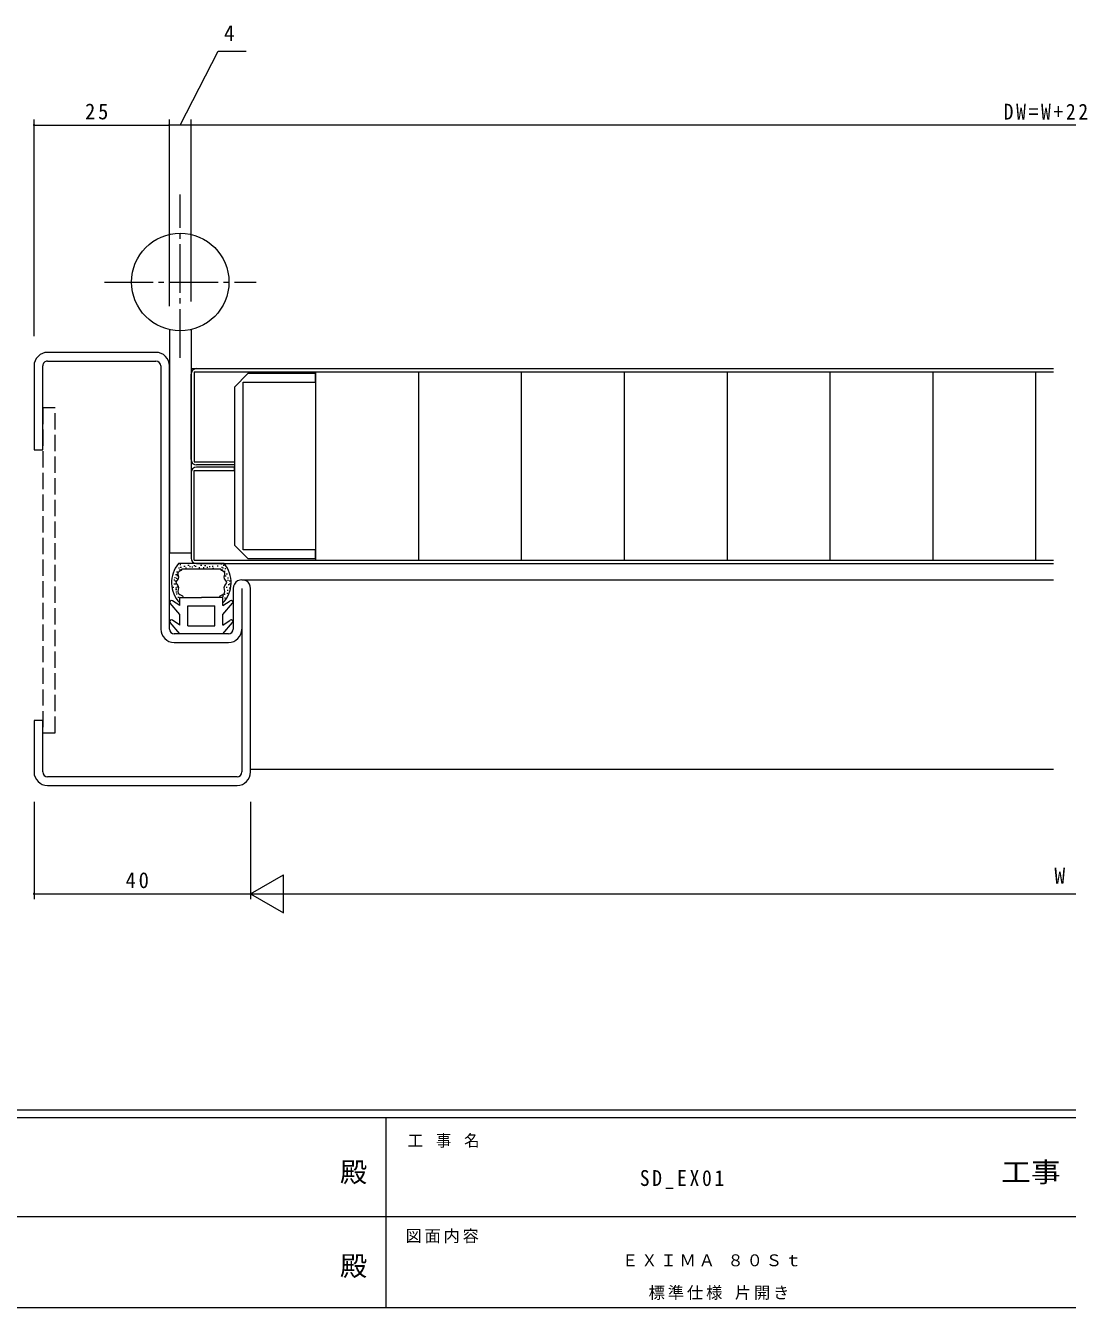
# Model space of a CAD drawing. Units: millimetres on the paper. Extents: x -420 to 373, y -297 to 267.
# Drawn here: x -99.3 to 93.2, y -297 to -60.2 of the extents above; entities that cross this region are included whole.
import ezdxf
from ezdxf.enums import TextEntityAlignment as Align

# ---------------------------------------------------------------- set-up
doc = ezdxf.new("R2010")
doc.units = ezdxf.units.MM
doc.linetypes.add('CHAIN2', pattern=[12, 9, -1, 1, -1])
doc.linetypes.add('DASHED3', pattern=[4, 3, -1])
for name, color, linetype, lineweight in [('0-1_USER1', 7, 'Continuous', 9), ('0-3_YKK_11', 7, 'Continuous', 9), ('0-4_YKK_12', 2, 'Continuous', 9), ('0-6_YKK_13', 4, 'Continuous', 9), ('0-7_YKK_D', 6, 'Continuous', 9)]:
    doc.layers.add(name, color=color, linetype=linetype, lineweight=lineweight)
doc.layers.add('0-2_YKK_ZWAK', color=7, linetype='Continuous')
doc.styles.add('ＭＳ ゴシック', font='')
doc.styles.get('ＭＳ ゴシック').set_extended_font_data('MS Gothic')

msp = doc.modelspace()

# ---------------------------------------------------------------- linework, layer by layer
at = {"layer": '0-1_USER1'}
for p, q in [((352.3, -260.6), (-417.7, -260.6)), ((314.5, -262), (-417.7, -262)), ((-32.7, -262), (-32.7, -297)), ((-160.1, -280.199), (-31.3, -280.199)), ((-31.3, -280.199), (97.5, -280.199)), ((-417.7, -297), (314.5, -297))]:
    msp.add_line(p, q, dxfattribs=at)
at = {"layer": '0-3_YKK_11'}
for p, q in [((-75.2, -120.6), (-95.2, -120.6)), ((-97.7, -123.1), (-97.7, -138.6)), ((-96.1, -138.6), (-96.1, -123.1)), ((-95.2, -122.2), (-75.2, -122.2)), ((-74.3, -123.1), (-74.3, -171.7)), ((-72.7, -171.7), (-72.7, -123.1)), ((-97.7, -138.6), (-96.1, -138.6)), ((-60.9, -164.2), (-60.9, -171.7)), ((-59.3, -164.2), (-59.3, -198.1)), ((-57.7, -198.1), (-57.7, -164.2)), ((-61.8, -172.6), (-71.8, -172.6)), ((-71.8, -174.2), (-61.8, -174.2)), ((-97.7, -188.6), (-97.7, -198.1)), ((-96.1, -188.6), (-97.7, -188.6)), ((-96.1, -198.1), (-96.1, -188.6)), ((-60.2, -199), (-95.2, -199)), ((-95.2, -200.6), (-60.2, -200.6))]:
    msp.add_line(p, q, dxfattribs=at)
msp.add_lwpolyline([(-59.1, -157.1), (-59.1, -126.1), (-45.7, -126.1), (-45.7, -124.5), (-58.2, -124.5), (-60.7, -127), (-60.7, -156.2), (-58.2, -158.7), (-45.7, -158.7), (-45.7, -157.1)], close=True, dxfattribs=at)
for centre, radius, start, end in [((-95.2, -123.1), 2.5, 89.99997, 180.00002), ((-75.2, -123.1), 2.5, 0, 90.00032), ((-95.2, -123.1), 0.9, 89.99997, 180.00002), ((-75.2, -123.1), 0.9, 0, 89.99997), ((-59.3, -164.2), 1.6, 0, 180.00053), ((-71.8, -171.7), 2.5, 180.00002, 270), ((-71.8, -171.7), 0.9, 180.00002, 270), ((-61.8, -171.7), 2.5, 270, 0), ((-61.8, -171.7), 0.9, 270, 359.99901), ((-95.2, -198.1), 2.5, 180.00002, 270), ((-95.2, -198.1), 0.9, 180.00002, 270), ((-60.2, -198.1), 2.5, 270, 0), ((-60.2, -198.1), 0.9, 270, 0)]:
    msp.add_arc(centre, radius, start, end, dxfattribs=at)
at = {"layer": '0-4_YKK_12'}
for p, q in [((-68.7, -123.6), (-67.7, -123.6)), ((-59.3, -162.6), (90.6, -162.6)), ((-57.7, -197.6), (90.6, -197.6))]:
    msp.add_line(p, q, dxfattribs=at)
at = {"layer": '0-6_YKK_13', "linetype": 'CHAIN2'}
for p, q in [((-70.7, -121.6), (-70.7, -91.463)), ((-84.7, -107.6), (-56.7, -107.6))]:
    msp.add_line(p, q, dxfattribs=at)
at = {"layer": '0-6_YKK_13'}
for p, q in [((-72.7, -116.375), (-72.7, -157.6)), ((-68.7, -116.375), (-68.7, -157.6)), ((-68.7, -140.4), (-68.7, -124.6)), ((-68.1, -124.2), (-68.1, -140.8)), ((-68.1, -124.2), (90.6, -124.2)), ((-67.7, -123.6), (90.6, -123.6)), ((-45.7, -124.2), (-45.7, -159)), ((-26.7, -124.2), (-26.7, -159)), ((-7.7, -124.2), (-7.7, -159)), ((11.3, -124.2), (11.3, -159)), ((30.3, -124.2), (30.3, -159)), ((49.3, -124.2), (49.3, -159)), ((68.3, -124.2), (68.3, -159)), ((87.3, -124.2), (87.3, -159)), ((-68.1, -140.8), (-60.7, -140.8)), ((-60.7, -141.4), (-67.7, -141.4)), ((-60.7, -141.8), (-67.7, -141.8)), ((-60.7, -140.8), (-60.7, -141.4)), ((-60.7, -142.4), (-60.7, -141.8)), ((-68.7, -142.8), (-68.7, -158.6)), ((-68.1, -142.4), (-60.7, -142.4)), ((-68.1, -159), (-68.1, -142.4)), ((-72.7, -157.6), (-69.7, -157.6)), ((-71.7, -157.6), (-68.7, -157.6)), ((-62.557, -159.6), (-71.043, -159.6)), ((-71.033, -160.385), (-70.833, -160.385)), ((-70.558, -160.887), (-70.912, -161.088)), ((-70.842, -160.683), (-70.642, -160.683)), ((-70.782, -159.753), (-70.582, -159.753)), ((-70.687, -160.302), (-70.487, -160.302)), ((-70.319, -160.6), (-70.558, -160.887)), ((-70.319, -160.6), (-63.281, -160.6)), ((-70.007, -160.098), (-69.807, -160.098)), ((-69.721, -160.384), (-69.521, -160.384)), ((-69.274, -159.901), (-69.074, -159.901)), ((-69.006, -160.169), (-68.806, -160.169)), ((-68.559, -160.187), (-68.359, -160.187)), ((-68.202, -159.955), (-68.002, -159.955)), ((-68.1, -159), (90.6, -159)), ((-67.934, -160.098), (-67.734, -160.098)), ((-67.7, -159.6), (90.6, -159.6)), ((-67.272, -160.33), (-67.072, -160.33)), ((-66.933, -159.919), (-66.733, -159.919)), ((-66.486, -160.33), (-66.286, -160.33)), ((-66.2, -159.991), (-66, -159.991)), ((-65.807, -160.277), (-65.607, -160.277)), ((-65.378, -160.134), (-65.178, -160.134)), ((-64.788, -160.08), (-64.588, -160.08)), ((-64.716, -160.473), (-64.516, -160.473)), ((-63.876, -160.008), (-63.676, -160.008)), ((-63.042, -160.887), (-63.281, -160.6)), ((-63.196, -159.634), (-62.996, -159.634)), ((-63.072, -160.294), (-62.872, -160.294)), ((-62.688, -161.088), (-63.042, -160.887)), ((-63.005, -160.743), (-62.805, -160.743)), ((-62.886, -160.397), (-62.686, -160.397)), ((-62.766, -159.896), (-62.566, -159.896)), ((-62.599, -160.982), (-62.399, -160.982)), ((-62.468, -160.505), (-62.268, -160.505)), ((-71.892, -163.356), (-71.692, -163.356)), ((-71.88, -162.592), (-71.68, -162.592)), ((-71.749, -162.198), (-71.549, -162.198)), ((-71.677, -162.783), (-71.477, -162.783)), ((-71.582, -161.602), (-71.382, -161.602)), ((-71.316, -162.749), (-71.494, -163.05)), ((-71.494, -163.05), (-71.402, -163.35)), ((-71.474, -162.33), (-71.274, -162.33)), ((-71.402, -163.35), (-71.155, -163.668)), ((-71.367, -161.125), (-71.167, -161.125)), ((-71.343, -161.829), (-71.143, -161.829)), ((-71.076, -162.421), (-71.316, -162.749)), ((-71.307, -161.59), (-71.107, -161.59)), ((-70.912, -161.088), (-71.148, -161.316)), ((-71.148, -161.316), (-71.123, -161.652)), ((-71.123, -161.652), (-71.018, -162.046)), ((-71.018, -162.046), (-71.076, -162.421)), ((-62.452, -161.316), (-62.688, -161.088)), ((-62.582, -162.046), (-62.477, -161.652)), ((-62.524, -162.421), (-62.582, -162.046)), ((-62.284, -162.749), (-62.524, -162.421)), ((-62.477, -161.652), (-62.452, -161.316)), ((-62.445, -163.668), (-62.198, -163.35)), ((-62.408, -161.9), (-62.208, -161.9)), ((-62.106, -163.05), (-62.284, -162.749)), ((-62.198, -163.35), (-62.106, -163.05)), ((-62.194, -161.518), (-61.994, -161.518)), ((-61.991, -162.234), (-61.791, -162.234)), ((-61.967, -162.652), (-61.767, -162.652)), ((-61.669, -162.795), (-61.469, -162.795)), ((-61.633, -163.332), (-61.433, -163.332)), ((-72.083, -163.988), (-71.883, -163.988)), ((-71.713, -163.379), (-71.513, -163.379)), ((-71.551, -164.403), (-71.351, -164.403)), ((-71.546, -164.071), (-71.346, -164.071)), ((-71.504, -164.825), (-71.304, -164.825)), ((-71.445, -165.212), (-71.245, -165.212)), ((-71.319, -163.904), (-71.119, -163.904)), ((-71.155, -163.668), (-71.004, -164.021)), ((-71.061, -164.406), (-71.147, -164.772)), ((-71.147, -164.772), (-71.06, -165.07)), ((-71.004, -164.021), (-71.061, -164.406)), ((-71.06, -165.07), (-70.769, -165.298)), ((-70.769, -165.298), (-70.375, -165.489)), ((-63.225, -165.489), (-62.831, -165.298)), ((-62.871, -165.564), (-62.671, -165.564)), ((-62.831, -165.298), (-62.54, -165.07)), ((-62.596, -164.021), (-62.445, -163.668)), ((-62.539, -164.406), (-62.596, -164.021)), ((-62.578, -165.236), (-62.378, -165.236)), ((-62.54, -165.07), (-62.453, -164.772)), ((-62.453, -164.772), (-62.539, -164.406)), ((-62.241, -163.976), (-62.041, -163.976)), ((-62.097, -165.06), (-61.897, -165.06)), ((-62.038, -164.497), (-61.838, -164.497)), ((-61.836, -163.475), (-61.636, -163.475)), ((-61.681, -164.083), (-61.481, -164.083)), ((-70.8, -169), (-72.544, -166.921)), ((-70.8, -167.381), (-72.148, -166.479)), ((-71.117, -165.834), (-70.917, -165.834)), ((-70.8, -167.381), (-70.8, -165.9)), ((-70.8, -165.9), (-66.8, -165.9)), ((-69.3, -167.4), (-64.3, -167.4)), ((-69.3, -171.1), (-69.3, -167.4)), ((-62.8, -165.9), (-66.8, -165.9)), ((-64.3, -171.1), (-64.3, -167.4)), ((-62.8, -167.381), (-62.8, -165.9)), ((-62.8, -167.381), (-61.452, -166.479)), ((-62.8, -169), (-61.056, -166.921)), ((-62.519, -165.94), (-62.319, -165.94)), ((-70.8, -170.981), (-72.148, -170.079)), ((-70.8, -170.981), (-70.8, -169)), ((-62.8, -170.981), (-62.8, -169)), ((-62.8, -170.981), (-61.452, -170.079)), ((-70.8, -172.6), (-72.544, -170.521)), ((-62.8, -172.6), (-70.8, -172.6)), ((-69.3, -171.1), (-64.3, -171.1)), ((-62.8, -172.6), (-61.056, -170.521))]:
    msp.add_line(p, q, dxfattribs=at)
at = {"layer": '0-6_YKK_13', "linetype": 'DASHED3'}
for p, q in [((-93.8, -130.85), (-96.1, -130.85)), ((-96.1, -130.85), (-96.1, -190.85)), ((-93.8, -190.85), (-93.8, -130.85)), ((-96.1, -190.85), (-93.8, -190.85))]:
    msp.add_line(p, q, dxfattribs=at)
at = {"layer": '0-6_YKK_13'}
msp.add_circle((-70.7, -107.6), 9, dxfattribs=at)
for centre, radius, start, end in [((-67.7, -124.6), 1, 90, 180), ((-67.7, -140.4), 1, 180, 270), ((-67.7, -142.8), 1, 90, 180), ((-67.7, -158.6), 1, 180, 270), ((-66.8, -163.1), 5.5, 140.48035, 223.34175), ((-66.8, -163.1), 5.5, 316.65823, 39.51962), ((-66.8, -163.1), 4.3, 213.74989, 220.62927), ((-66.8, -163.1), 4.3, 319.3705, 326.24989), ((-72.314, -166.729), 0.3, 56.21114, 220.00243), ((-61.286, -166.729), 0.3, 319.99756, 123.78885), ((-72.314, -170.329), 0.3, 56.21114, 220.00243), ((-61.286, -170.329), 0.3, 319.99756, 123.78885)]:
    msp.add_arc(centre, radius, start, end, dxfattribs=at)
at = {"layer": '0-7_YKK_D'}
for p, q in [((-70.7, -78.6), (-63.69, -64.972)), ((-63.69, -64.972), (-58.49, -64.972)), ((-97.7, -117.6), (-97.7, -77.6)), ((-72.7, -112.074), (-72.7, -77.6)), ((-72.7, -92.825), (-72.7, -77.6)), ((-68.7, -111.19), (-68.7, -77.6)), ((-68.7, -92.825), (-68.7, -77.6)), ((-97.7, -78.6), (-72.7, -78.6)), ((-68.7, -78.6), (-72.7, -78.6)), ((253.3, -78.6), (-68.7, -78.6)), ((-97.7, -203.6), (-97.7, -221.6)), ((-57.7, -203.6), (-57.7, -221.6)), ((-57.7, -203.6), (-57.7, -221.6)), ((-57.7, -220.6), (-51.638, -217.1)), ((-51.638, -224.1), (-51.638, -217.1)), ((-97.7, -220.6), (-57.7, -220.6)), ((-57.7, -220.6), (-51.638, -224.1)), ((-57.7, -220.6), (-45.576, -220.6)), ((-50.7, -220.6), (235.3, -220.6))]:
    msp.add_line(p, q, dxfattribs=at)
for centre, start, end in [((-97.7, -78.6), 0, 180), ((-97.7, -78.6), 180, 0), ((-72.7, -78.6), 0, 180), ((-72.7, -78.6), 0, 180), ((-72.7, -78.6), 180, 0), ((-72.7, -78.6), 180, 0), ((-68.7, -78.6), 0, 180), ((-68.7, -78.6), 0, 180), ((-68.7, -78.6), 180, 0), ((-68.7, -78.6), 180, 0), ((-97.7, -220.6), 0, 180), ((-97.7, -220.6), 180, 0)]:
    msp.add_arc(centre, 0.106, start, end, dxfattribs=at)

# ---------------------------------------------------------------- texts
at = {"layer": '0-1_USER1', "color": 3, "style": 'ＭＳ ゴシック'}
for p in [(-41.182, -274.956), (-41.182, -292.278)]:
    msp.add_text('殿', height=3.666, dxfattribs=at).set_placement(p, align=Align.BOTTOM_LEFT)
at = {"layer": '0-1_USER1', "color": 3, "style": 'ＭＳ ゴシック', "width": 1.1}
msp.add_text('工事', height=3.666, dxfattribs=at).set_placement((80.931, -274.956), align=Align.BOTTOM_LEFT)
at = {"layer": '0-1_USER1', "char_height": 2.199, "attachment_point": 7, "style": 'ＭＳ ゴシック'}
for s, insert in [('\\T1.22;\\W0.95;工\\~事\\~名', (-28.688, -267.533)), ('\\T1.17;図面内容', (-29.083, -285.148))]:
    msp.add_mtext(s, dxfattribs=dict(at, insert=insert))
at = {"layer": '0-2_YKK_ZWAK', "attachment_point": 7, "style": 'ＭＳ ゴシック'}
for s, insert, char_height in [('\\T1.28;\\W0.9;SD_EX01', (14.191, -275.138), 2.933), ('\\T1.18;ＥＸＩＭＡ\\~８０Ｓｔ', (10.917, -289.449), 2.199), ('\\T1.18;標準仕様\\~片開き', (15.817, -295.625), 2.199)]:
    msp.add_mtext(s, dxfattribs=dict(at, insert=insert, char_height=char_height))
at = {"layer": '0-7_YKK_D', "color": 7, "style": 'ＭＳ ゴシック'}
for s, p in [('4', (-62.638, -63.972)), ('W', (90.765, -219.6))]:
    msp.add_text(s, height=2.933, dxfattribs=at).set_placement(p, align=Align.BOTTOM_LEFT)
at = {"layer": '0-7_YKK_D', "color": 7, "char_height": 2.933, "attachment_point": 7, "style": 'ＭＳ ゴシック'}
for s, insert in [('\\T1.27;\\W0.95;25', (-88.282, -77.6)), ('\\T1.28;\\W0.9;DW=W+22', (81.409, -77.6)), ('\\T1.27;\\W0.95;40', (-80.794, -219.6))]:
    msp.add_mtext(s, dxfattribs=dict(at, insert=insert))

doc.saveas('drawing.dxf')
